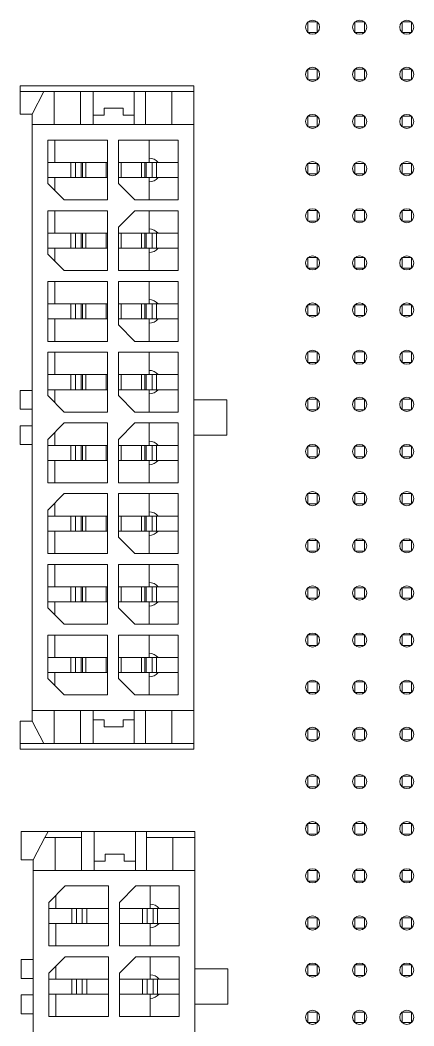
# Model space of a CAD drawing. Extents: x -194 to 239, y -574 to -265.
# Drawn here: x -135.02 to -129.7, y -442.5 to -428.92 of the extents above; entities that cross this region are included whole.
import ezdxf

# ---------------------------------------------------------------- set-up
doc = ezdxf.new("R2010")
doc.units = 0
doc.header["$LTSCALE"] = 0.5
doc.layers.get('0').update_dxf_attribs({"linetype": 'CONTINUOUS'})

msp = doc.modelspace()

# ---------------------------------------------------------------- linework, layer by layer
at = {"color": 7, "linetype": 'Continuous', "lineweight": 5}
for p, q in [((-131.13653, -428.94592), (-131.00924, -428.94592)), ((-131.13653, -429.08912), (-131.13653, -428.94592)), ((-131.00924, -428.94592), (-131.00924, -429.08912)), ((-130.5001, -428.94592), (-130.37281, -428.94592)), ((-130.5001, -429.08912), (-130.5001, -428.94592)), ((-130.37281, -428.94592), (-130.37281, -429.08912)), ((-129.86366, -429.08912), (-129.86366, -428.94592)), ((-129.86366, -428.94592), (-129.73637, -428.94592)), ((-129.73637, -428.94592), (-129.73637, -429.08912)), ((-131.00924, -429.08912), (-131.13653, -429.08912)), ((-130.37281, -429.08912), (-130.5001, -429.08912)), ((-129.73637, -429.08912), (-129.86366, -429.08912)), ((-131.13653, -429.72554), (-131.13653, -429.58236)), ((-131.13653, -429.58236), (-131.00924, -429.58236)), ((-131.00924, -429.58236), (-131.00924, -429.72554)), ((-130.5001, -429.72554), (-130.5001, -429.58236)), ((-130.5001, -429.58236), (-130.37281, -429.58236)), ((-130.37281, -429.58236), (-130.37281, -429.72554)), ((-129.86366, -429.58236), (-129.73637, -429.58236)), ((-129.86366, -429.72554), (-129.86366, -429.58236)), ((-129.73637, -429.58236), (-129.73637, -429.72554)), ((-132.67479, -429.80722), (-135.02005, -429.80722)), ((-135.02005, -429.80722), (-135.02005, -429.88677)), ((-132.67479, -429.80722), (-132.67479, -429.88677)), ((-131.00924, -429.72554), (-131.13653, -429.72554)), ((-130.37281, -429.72554), (-130.5001, -429.72554)), ((-129.73637, -429.72554), (-129.86366, -429.72554)), ((-135.02005, -430.18906), (-135.02005, -429.88677)), ((-134.69865, -429.88677), (-135.02005, -429.88677)), ((-134.85776, -430.18906), (-134.69865, -429.88677)), ((-134.69865, -429.88677), (-134.56182, -429.88677)), ((-134.20383, -429.88677), (-134.56182, -429.88677)), ((-134.56182, -429.88677), (-134.56182, -430.33227)), ((-134.03517, -429.88677), (-134.20383, -429.88677)), ((-134.20383, -429.88677), (-134.20383, -430.33227)), ((-134.03517, -429.88677), (-134.03517, -430.33227)), ((-133.4783, -429.88677), (-134.03517, -429.88677)), ((-133.4783, -430.33227), (-133.4783, -429.88677)), ((-133.32872, -429.88677), (-133.4783, -429.88677)), ((-132.97073, -429.88677), (-133.32872, -429.88677)), ((-133.32872, -430.33227), (-133.32872, -429.88677)), ((-132.97073, -429.88677), (-132.67479, -429.88677)), ((-132.97073, -430.33227), (-132.97073, -429.88677)), ((-132.67479, -429.88677), (-132.67479, -430.33227)), ((-133.88403, -430.10952), (-133.62945, -430.10952)), ((-133.88403, -430.20498), (-133.88403, -430.10952)), ((-133.62945, -430.10952), (-133.62945, -430.20498)), ((-135.02005, -430.18906), (-134.85776, -430.18906)), ((-134.85776, -430.33227), (-134.85776, -430.18906)), ((-134.03517, -430.20498), (-133.88403, -430.20498)), ((-133.62945, -430.20498), (-133.4783, -430.20498)), ((-131.13653, -430.36199), (-131.13653, -430.21879)), ((-131.13653, -430.21879), (-131.00924, -430.21879)), ((-131.00924, -430.21879), (-131.00924, -430.36199)), ((-130.5001, -430.21879), (-130.37281, -430.21879)), ((-130.5001, -430.36199), (-130.5001, -430.21879)), ((-130.37281, -430.21879), (-130.37281, -430.36199)), ((-129.86366, -430.36199), (-129.86366, -430.21879)), ((-129.86366, -430.21879), (-129.73637, -430.21879)), ((-129.73637, -430.21879), (-129.73637, -430.36199)), ((-134.56182, -430.33227), (-134.85776, -430.33227)), ((-134.85776, -438.23997), (-134.85776, -430.33227)), ((-132.97073, -430.33227), (-134.56182, -430.33227)), ((-132.67479, -430.33227), (-132.97073, -430.33227)), ((-132.67479, -438.23997), (-132.67479, -430.33227)), ((-131.00924, -430.36199), (-131.13653, -430.36199)), ((-130.37281, -430.36199), (-130.5001, -430.36199)), ((-129.73637, -430.36199), (-129.86366, -430.36199)), ((-134.64774, -431.12622), (-134.64774, -430.5407)), ((-134.64774, -430.5407), (-133.83947, -430.5407)), ((-134.55228, -430.5407), (-134.55228, -430.843)), ((-133.83947, -430.5407), (-133.83947, -431.34897)), ((-133.69308, -431.12622), (-133.69308, -430.5407)), ((-133.69308, -430.5407), (-132.88481, -430.5407)), ((-133.27941, -430.5407), (-133.27941, -430.843)), ((-132.88481, -430.5407), (-132.88481, -431.34897)), ((-134.64774, -430.843), (-134.33588, -430.843)), ((-134.13223, -430.843), (-134.33588, -430.843)), ((-134.33588, -431.04667), (-134.33588, -430.843)), ((-134.27384, -431.04667), (-134.27384, -430.843)), ((-134.19427, -431.04667), (-134.19427, -430.843)), ((-134.17832, -430.843), (-134.17832, -431.04667)), ((-134.13223, -430.843), (-134.13223, -431.04667)), ((-134.13223, -430.843), (-133.85855, -430.843)), ((-133.83947, -430.843), (-133.85855, -430.843)), ((-133.85855, -431.04667), (-133.85855, -430.843)), ((-133.6549, -430.843), (-133.69308, -430.843)), ((-133.6549, -430.843), (-133.6549, -431.04667)), ((-133.6549, -430.843), (-133.38124, -430.843)), ((-133.27941, -430.843), (-133.38124, -430.843)), ((-133.38124, -431.04667), (-133.38124, -430.843)), ((-133.33513, -431.04667), (-133.33513, -430.843)), ((-133.31918, -431.04667), (-133.31918, -430.843)), ((-133.17757, -430.843), (-133.27941, -430.843)), ((-133.23963, -431.04667), (-133.23963, -430.843)), ((-133.17757, -430.843), (-133.17757, -431.04667)), ((-133.17757, -430.843), (-132.88481, -430.843)), ((-131.13653, -430.99842), (-131.13653, -430.85523)), ((-131.13653, -430.85523), (-131.00924, -430.85523)), ((-131.00924, -430.85523), (-131.00924, -430.99842)), ((-130.5001, -430.85523), (-130.37281, -430.85523)), ((-130.5001, -430.99842), (-130.5001, -430.85523)), ((-130.37281, -430.85523), (-130.37281, -430.99842)), ((-129.86366, -430.85523), (-129.73637, -430.85523)), ((-129.86366, -430.99842), (-129.86366, -430.85523)), ((-129.73637, -430.85523), (-129.73637, -430.99842)), ((-134.33588, -431.04667), (-134.64774, -431.04667)), ((-134.55228, -431.04667), (-134.55228, -431.22168)), ((-134.13223, -431.04667), (-134.33588, -431.04667)), ((-133.85855, -431.04667), (-134.13223, -431.04667)), ((-133.85855, -431.04667), (-133.83947, -431.04667)), ((-133.69308, -431.04667), (-133.6549, -431.04667)), ((-133.38124, -431.04667), (-133.6549, -431.04667)), ((-133.27941, -431.04667), (-133.38124, -431.04667)), ((-133.27941, -431.04667), (-133.17757, -431.04667)), ((-133.27941, -431.04667), (-133.27941, -431.34897)), ((-132.88481, -431.04667), (-133.17757, -431.04667)), ((-131.00924, -430.99842), (-131.13653, -430.99842)), ((-130.37281, -430.99842), (-130.5001, -430.99842)), ((-129.73637, -430.99842), (-129.86366, -430.99842)), ((-134.42499, -431.34897), (-134.64774, -431.12622)), ((-133.47033, -431.34897), (-133.69308, -431.12622)), ((-133.83947, -431.34897), (-134.42499, -431.34897)), ((-132.88481, -431.34897), (-133.47033, -431.34897)), ((-134.64774, -432.08087), (-134.64774, -431.49536)), ((-134.64774, -431.49536), (-133.83947, -431.49536)), ((-134.55228, -431.49536), (-134.55228, -431.79766)), ((-133.83947, -431.49536), (-133.83947, -432.30363)), ((-133.69308, -431.71811), (-133.47033, -431.49536)), ((-133.47033, -431.49536), (-132.88481, -431.49536)), ((-133.27941, -431.49536), (-133.27941, -431.79766)), ((-132.88481, -431.49536), (-132.88481, -432.30363)), ((-131.13653, -431.63486), (-131.13653, -431.49166)), ((-131.13653, -431.49166), (-131.00924, -431.49166)), ((-131.00924, -431.49166), (-131.00924, -431.63486)), ((-130.5001, -431.49166), (-130.37281, -431.49166)), ((-130.5001, -431.63486), (-130.5001, -431.49166)), ((-130.37281, -431.49166), (-130.37281, -431.63486)), ((-129.86366, -431.63486), (-129.86366, -431.49166)), ((-129.86366, -431.49166), (-129.73637, -431.49166)), ((-129.73637, -431.49166), (-129.73637, -431.63486)), ((-133.69308, -432.30363), (-133.69308, -431.71811)), ((-131.00924, -431.63486), (-131.13653, -431.63486)), ((-130.37281, -431.63486), (-130.5001, -431.63486)), ((-129.73637, -431.63486), (-129.86366, -431.63486)), ((-134.64774, -431.79766), (-134.33588, -431.79766)), ((-134.13223, -431.79766), (-134.33588, -431.79766)), ((-134.33588, -432.00133), (-134.33588, -431.79766)), ((-134.27384, -432.00133), (-134.27384, -431.79766)), ((-134.19427, -432.00133), (-134.19427, -431.79766)), ((-134.17832, -431.79766), (-134.17832, -432.00133)), ((-134.13223, -431.79766), (-134.13223, -432.00133)), ((-134.13223, -431.79766), (-133.85855, -431.79766)), ((-133.83947, -431.79766), (-133.85855, -431.79766)), ((-133.85855, -432.00133), (-133.85855, -431.79766)), ((-133.6549, -431.79766), (-133.69308, -431.79766)), ((-133.6549, -431.79766), (-133.38124, -431.79766)), ((-133.6549, -431.79766), (-133.6549, -432.00133)), ((-133.27941, -431.79766), (-133.38124, -431.79766)), ((-133.38124, -432.00133), (-133.38124, -431.79766)), ((-133.33513, -432.00133), (-133.33513, -431.79766)), ((-133.31918, -432.00133), (-133.31918, -431.79766)), ((-133.17757, -431.79766), (-133.27941, -431.79766)), ((-133.23963, -432.00133), (-133.23963, -431.79766)), ((-133.17757, -431.79766), (-132.88481, -431.79766)), ((-133.17757, -431.79766), (-133.17757, -432.00133)), ((-134.33588, -432.00133), (-134.64774, -432.00133)), ((-134.55228, -432.00133), (-134.55228, -432.17634)), ((-134.33588, -432.00133), (-134.13223, -432.00133)), ((-133.85855, -432.00133), (-134.13223, -432.00133)), ((-133.85855, -432.00133), (-133.83947, -432.00133)), ((-133.69308, -432.00133), (-133.6549, -432.00133)), ((-133.38124, -432.00133), (-133.6549, -432.00133)), ((-133.27941, -432.00133), (-133.38124, -432.00133)), ((-133.27941, -432.00133), (-133.17757, -432.00133)), ((-133.27941, -432.00133), (-133.27941, -432.30363)), ((-132.88481, -432.00133), (-133.17757, -432.00133)), ((-134.42499, -432.30363), (-134.64774, -432.08087)), ((-131.13653, -432.12808), (-131.00924, -432.12808)), ((-131.13653, -432.27129), (-131.13653, -432.12808)), ((-131.00924, -432.12808), (-131.00924, -432.27129)), ((-130.5001, -432.27129), (-130.5001, -432.12808)), ((-130.5001, -432.12808), (-130.37281, -432.12808)), ((-130.37281, -432.12808), (-130.37281, -432.27129)), ((-129.86366, -432.27129), (-129.86366, -432.12808)), ((-129.86366, -432.12808), (-129.73637, -432.12808)), ((-129.73637, -432.12808), (-129.73637, -432.27129)), ((-131.00924, -432.27129), (-131.13653, -432.27129)), ((-130.37281, -432.27129), (-130.5001, -432.27129)), ((-129.73637, -432.27129), (-129.86366, -432.27129)), ((-133.83947, -432.30363), (-134.42499, -432.30363)), ((-132.88481, -432.30363), (-133.69308, -432.30363)), ((-134.64774, -433.25828), (-134.64774, -432.45)), ((-134.64774, -432.45), (-133.83947, -432.45)), ((-134.55228, -432.45), (-134.55228, -432.75231)), ((-133.83947, -432.45), (-133.83947, -433.25828)), ((-133.69308, -433.03551), (-133.69308, -432.45)), ((-133.69308, -432.45), (-132.88481, -432.45)), ((-133.27941, -432.45), (-133.27941, -432.75231)), ((-132.88481, -432.45), (-132.88481, -433.25828)), ((-134.64774, -432.75231), (-134.33588, -432.75231)), ((-134.13223, -432.75231), (-134.33588, -432.75231)), ((-134.33588, -432.95596), (-134.33588, -432.75231)), ((-134.27384, -432.95596), (-134.27384, -432.75231)), ((-134.19427, -432.95596), (-134.19427, -432.75231)), ((-134.17832, -432.75231), (-134.17832, -432.95596)), ((-134.13223, -432.75231), (-134.13223, -432.95596)), ((-134.13223, -432.75231), (-133.85855, -432.75231)), ((-133.83947, -432.75231), (-133.85855, -432.75231)), ((-133.85855, -432.95596), (-133.85855, -432.75231)), ((-133.6549, -432.75231), (-133.69308, -432.75231)), ((-133.6549, -432.75231), (-133.38124, -432.75231)), ((-133.6549, -432.75231), (-133.6549, -432.95596)), ((-133.27941, -432.75231), (-133.38124, -432.75231)), ((-133.38124, -432.95596), (-133.38124, -432.75231)), ((-133.33513, -432.95596), (-133.33513, -432.75231)), ((-133.31918, -432.95596), (-133.31918, -432.75231)), ((-133.17757, -432.75231), (-133.27941, -432.75231)), ((-133.23963, -432.95596), (-133.23963, -432.75231)), ((-133.17757, -432.75231), (-132.88481, -432.75231)), ((-133.17757, -432.75231), (-133.17757, -432.95596)), ((-131.13653, -432.76453), (-131.00924, -432.76453)), ((-131.13653, -432.90773), (-131.13653, -432.76453)), ((-131.00924, -432.76453), (-131.00924, -432.90773)), ((-130.5001, -432.76453), (-130.37281, -432.76453)), ((-130.5001, -432.90773), (-130.5001, -432.76453)), ((-130.37281, -432.76453), (-130.37281, -432.90773)), ((-129.86366, -432.76453), (-129.73637, -432.76453)), ((-129.86366, -432.90773), (-129.86366, -432.76453)), ((-129.73637, -432.76453), (-129.73637, -432.90773)), ((-134.33588, -432.95596), (-134.64774, -432.95596)), ((-134.55228, -432.95596), (-134.55228, -433.25828)), ((-134.33588, -432.95596), (-134.13223, -432.95596)), ((-133.85855, -432.95596), (-134.13223, -432.95596)), ((-133.85855, -432.95596), (-133.83947, -432.95596)), ((-133.69308, -432.95596), (-133.6549, -432.95596)), ((-133.38124, -432.95596), (-133.6549, -432.95596)), ((-133.27941, -432.95596), (-133.38124, -432.95596)), ((-133.27941, -432.95596), (-133.17757, -432.95596)), ((-133.27941, -432.95596), (-133.27941, -433.25828)), ((-132.88481, -432.95596), (-133.17757, -432.95596)), ((-131.00924, -432.90773), (-131.13653, -432.90773)), ((-130.37281, -432.90773), (-130.5001, -432.90773)), ((-129.73637, -432.90773), (-129.86366, -432.90773)), ((-133.47033, -433.25828), (-133.69308, -433.03551)), ((-133.83947, -433.25828), (-134.64774, -433.25828)), ((-132.88481, -433.25828), (-133.47033, -433.25828)), ((-134.64774, -433.40465), (-133.83947, -433.40465)), ((-134.64774, -433.99017), (-134.64774, -433.40465)), ((-134.55228, -433.40465), (-134.55228, -433.70695)), ((-133.83947, -433.40465), (-133.83947, -434.21292)), ((-133.69308, -433.99017), (-133.69308, -433.40465)), ((-133.69308, -433.40465), (-132.88481, -433.40465)), ((-133.27941, -433.40465), (-133.27941, -433.70695)), ((-132.88481, -433.40465), (-132.88481, -434.21292)), ((-131.13653, -433.40095), (-131.00924, -433.40095)), ((-131.13653, -433.54416), (-131.13653, -433.40095)), ((-131.00924, -433.40095), (-131.00924, -433.54416)), ((-130.5001, -433.54416), (-130.5001, -433.40095)), ((-130.5001, -433.40095), (-130.37281, -433.40095)), ((-130.37281, -433.40095), (-130.37281, -433.54416)), ((-129.86366, -433.40095), (-129.73637, -433.40095)), ((-129.86366, -433.54416), (-129.86366, -433.40095)), ((-129.73637, -433.40095), (-129.73637, -433.54416)), ((-131.00924, -433.54416), (-131.13653, -433.54416)), ((-130.37281, -433.54416), (-130.5001, -433.54416)), ((-129.73637, -433.54416), (-129.86366, -433.54416)), ((-134.64774, -433.70695), (-134.33588, -433.70695)), ((-134.13223, -433.70695), (-134.33588, -433.70695)), ((-134.33588, -433.91062), (-134.33588, -433.70695)), ((-134.27384, -433.91062), (-134.27384, -433.70695)), ((-134.19427, -433.91062), (-134.19427, -433.70695)), ((-134.17832, -433.70695), (-134.17832, -433.91062)), ((-134.13223, -433.70695), (-134.13223, -433.91062)), ((-134.13223, -433.70695), (-133.85855, -433.70695)), ((-133.83947, -433.70695), (-133.85855, -433.70695)), ((-133.85855, -433.91062), (-133.85855, -433.70695)), ((-133.6549, -433.70695), (-133.69308, -433.70695)), ((-133.6549, -433.70695), (-133.6549, -433.91062)), ((-133.6549, -433.70695), (-133.38124, -433.70695)), ((-133.27941, -433.70695), (-133.38124, -433.70695)), ((-133.38124, -433.91062), (-133.38124, -433.70695)), ((-133.33513, -433.91062), (-133.33513, -433.70695)), ((-133.31918, -433.91062), (-133.31918, -433.70695)), ((-133.17757, -433.70695), (-133.27941, -433.70695)), ((-133.23963, -433.91062), (-133.23963, -433.70695)), ((-133.17757, -433.70695), (-132.88481, -433.70695)), ((-133.17757, -433.70695), (-133.17757, -433.91062)), ((-134.33588, -433.91062), (-134.64774, -433.91062)), ((-134.55228, -433.91062), (-134.55228, -434.08563)), ((-134.33588, -433.91062), (-134.13223, -433.91062)), ((-133.85855, -433.91062), (-134.13223, -433.91062)), ((-133.85855, -433.91062), (-133.83947, -433.91062)), ((-133.69308, -433.91062), (-133.6549, -433.91062)), ((-133.38124, -433.91062), (-133.6549, -433.91062)), ((-133.27941, -433.91062), (-133.38124, -433.91062)), ((-133.27941, -433.91062), (-133.17757, -433.91062)), ((-133.27941, -433.91062), (-133.27941, -434.21292)), ((-132.88481, -433.91062), (-133.17757, -433.91062)), ((-135.02005, -434.17474), (-135.02005, -433.92016)), ((-134.85776, -433.92016), (-135.02005, -433.92016)), ((-134.42499, -434.21292), (-134.64774, -433.99017)), ((-133.47033, -434.21292), (-133.69308, -433.99017)), ((-132.22929, -434.04745), (-132.67479, -434.04745)), ((-132.22929, -434.52478), (-132.22929, -434.04745)), ((-131.13653, -434.0374), (-131.00924, -434.0374)), ((-131.13653, -434.18058), (-131.13653, -434.0374)), ((-131.00924, -434.0374), (-131.00924, -434.18058)), ((-130.5001, -434.0374), (-130.37281, -434.0374)), ((-130.5001, -434.18058), (-130.5001, -434.0374)), ((-130.37281, -434.0374), (-130.37281, -434.18058)), ((-129.86366, -434.0374), (-129.73637, -434.0374)), ((-129.86366, -434.18058), (-129.86366, -434.0374)), ((-129.73637, -434.0374), (-129.73637, -434.18058)), ((-135.02005, -434.17474), (-134.85776, -434.17474)), ((-131.00924, -434.18058), (-131.13653, -434.18058)), ((-130.37281, -434.18058), (-130.5001, -434.18058)), ((-129.73637, -434.18058), (-129.86366, -434.18058)), ((-133.83947, -434.21292), (-134.42499, -434.21292)), ((-132.88481, -434.21292), (-133.47033, -434.21292)), ((-135.02005, -434.65207), (-135.02005, -434.39749)), ((-134.85776, -434.39749), (-135.02005, -434.39749)), ((-134.64774, -434.58206), (-134.42499, -434.35931)), ((-134.42499, -434.35931), (-133.83947, -434.35931)), ((-133.83947, -434.35931), (-133.83947, -435.16758)), ((-133.69308, -434.58206), (-133.47033, -434.35931)), ((-133.47033, -434.35931), (-132.88481, -434.35931)), ((-133.27941, -434.35931), (-133.27941, -434.66161)), ((-132.88481, -434.35931), (-132.88481, -435.16758)), ((-134.64774, -435.16758), (-134.64774, -434.58206)), ((-134.55228, -434.4866), (-134.55228, -434.66161)), ((-133.69308, -435.16758), (-133.69308, -434.58206)), ((-132.22929, -434.52478), (-132.67479, -434.52478)), ((-135.02005, -434.65207), (-134.85776, -434.65207)), ((-134.64774, -434.66161), (-134.33588, -434.66161)), ((-134.13223, -434.66161), (-134.33588, -434.66161)), ((-134.33588, -434.86526), (-134.33588, -434.66161)), ((-134.27384, -434.86526), (-134.27384, -434.66161)), ((-134.19427, -434.86526), (-134.19427, -434.66161)), ((-134.17832, -434.66161), (-134.17832, -434.86526)), ((-134.13223, -434.66161), (-133.85855, -434.66161)), ((-134.13223, -434.66161), (-134.13223, -434.86526)), ((-133.83947, -434.66161), (-133.85855, -434.66161)), ((-133.85855, -434.86526), (-133.85855, -434.66161)), ((-133.6549, -434.66161), (-133.69308, -434.66161)), ((-133.6549, -434.66161), (-133.6549, -434.86526)), ((-133.6549, -434.66161), (-133.38124, -434.66161)), ((-133.27941, -434.66161), (-133.38124, -434.66161)), ((-133.38124, -434.86526), (-133.38124, -434.66161)), ((-133.33513, -434.86526), (-133.33513, -434.66161)), ((-133.31918, -434.86526), (-133.31918, -434.66161)), ((-133.17757, -434.66161), (-133.27941, -434.66161)), ((-133.23963, -434.86526), (-133.23963, -434.66161)), ((-133.17757, -434.66161), (-132.88481, -434.66161)), ((-133.17757, -434.66161), (-133.17757, -434.86526)), ((-131.13653, -434.81703), (-131.13653, -434.67383)), ((-131.13653, -434.67383), (-131.00924, -434.67383)), ((-131.00924, -434.67383), (-131.00924, -434.81703)), ((-130.5001, -434.67383), (-130.37281, -434.67383)), ((-130.5001, -434.81703), (-130.5001, -434.67383)), ((-130.37281, -434.67383), (-130.37281, -434.81703)), ((-129.86366, -434.81703), (-129.86366, -434.67383)), ((-129.86366, -434.67383), (-129.73637, -434.67383)), ((-129.73637, -434.67383), (-129.73637, -434.81703)), ((-131.00924, -434.81703), (-131.13653, -434.81703)), ((-130.37281, -434.81703), (-130.5001, -434.81703)), ((-129.73637, -434.81703), (-129.86366, -434.81703)), ((-134.33588, -434.86526), (-134.64774, -434.86526)), ((-134.55228, -434.86526), (-134.55228, -435.16758)), ((-134.33588, -434.86526), (-134.13223, -434.86526)), ((-133.85855, -434.86526), (-134.13223, -434.86526)), ((-133.85855, -434.86526), (-133.83947, -434.86526)), ((-133.69308, -434.86526), (-133.6549, -434.86526)), ((-133.38124, -434.86526), (-133.6549, -434.86526)), ((-133.27941, -434.86526), (-133.38124, -434.86526)), ((-133.27941, -434.86526), (-133.27941, -435.16758)), ((-133.27941, -434.86526), (-133.17757, -434.86526)), ((-132.88481, -434.86526), (-133.17757, -434.86526)), ((-133.83947, -435.16758), (-134.64774, -435.16758)), ((-132.88481, -435.16758), (-133.69308, -435.16758)), ((-134.64774, -435.5367), (-134.42499, -435.31395)), ((-134.42499, -435.31395), (-133.83947, -435.31395)), ((-133.83947, -435.31395), (-133.83947, -436.12222)), ((-133.69308, -435.89947), (-133.69308, -435.31395)), ((-133.69308, -435.31395), (-132.88481, -435.31395)), ((-133.27941, -435.31395), (-133.27941, -435.61627)), ((-132.88481, -435.31395), (-132.88481, -436.12222)), ((-131.13653, -435.31027), (-131.00924, -435.31027)), ((-131.13653, -435.45345), (-131.13653, -435.31027)), ((-131.00924, -435.31027), (-131.00924, -435.45345)), ((-130.5001, -435.31027), (-130.37281, -435.31027)), ((-130.5001, -435.45345), (-130.5001, -435.31027)), ((-130.37281, -435.31027), (-130.37281, -435.45345)), ((-129.86366, -435.45345), (-129.86366, -435.31027)), ((-129.86366, -435.31027), (-129.73637, -435.31027)), ((-129.73637, -435.31027), (-129.73637, -435.45345)), ((-134.64774, -436.12222), (-134.64774, -435.5367)), ((-134.55228, -435.44124), (-134.55228, -435.61627)), ((-131.00924, -435.45345), (-131.13653, -435.45345)), ((-130.37281, -435.45345), (-130.5001, -435.45345)), ((-129.73637, -435.45345), (-129.86366, -435.45345)), ((-134.64774, -435.61627), (-134.33588, -435.61627)), ((-134.13223, -435.61627), (-134.33588, -435.61627)), ((-134.33588, -435.81992), (-134.33588, -435.61627)), ((-134.27384, -435.81992), (-134.27384, -435.61627)), ((-134.19427, -435.81992), (-134.19427, -435.61627)), ((-134.17832, -435.61627), (-134.17832, -435.81992)), ((-134.13223, -435.61627), (-134.13223, -435.81992)), ((-134.13223, -435.61627), (-133.85855, -435.61627)), ((-133.83947, -435.61627), (-133.85855, -435.61627)), ((-133.85855, -435.81992), (-133.85855, -435.61627)), ((-133.6549, -435.61627), (-133.69308, -435.61627)), ((-133.6549, -435.61627), (-133.38124, -435.61627)), ((-133.6549, -435.61627), (-133.6549, -435.81992)), ((-133.27941, -435.61627), (-133.38124, -435.61627)), ((-133.38124, -435.81992), (-133.38124, -435.61627)), ((-133.33513, -435.81992), (-133.33513, -435.61627)), ((-133.31918, -435.81992), (-133.31918, -435.61627)), ((-133.17757, -435.61627), (-133.27941, -435.61627)), ((-133.23963, -435.81992), (-133.23963, -435.61627)), ((-133.17757, -435.61627), (-133.17757, -435.81992)), ((-133.17757, -435.61627), (-132.88481, -435.61627)), ((-134.33588, -435.81992), (-134.64774, -435.81992)), ((-134.55228, -435.81992), (-134.55228, -436.12222)), ((-134.33588, -435.81992), (-134.13223, -435.81992)), ((-133.85855, -435.81992), (-134.13223, -435.81992)), ((-133.85855, -435.81992), (-133.83947, -435.81992)), ((-133.69308, -435.81992), (-133.6549, -435.81992)), ((-133.47033, -436.12222), (-133.69308, -435.89947)), ((-133.38124, -435.81992), (-133.6549, -435.81992)), ((-133.27941, -435.81992), (-133.38124, -435.81992)), ((-133.27941, -435.81992), (-133.17757, -435.81992)), ((-133.27941, -435.81992), (-133.27941, -436.12222)), ((-132.88481, -435.81992), (-133.17757, -435.81992)), ((-131.13653, -435.9467), (-131.00924, -435.9467)), ((-131.13653, -436.0899), (-131.13653, -435.9467)), ((-131.00924, -435.9467), (-131.00924, -436.0899)), ((-130.5001, -435.9467), (-130.37281, -435.9467)), ((-130.5001, -436.0899), (-130.5001, -435.9467)), ((-130.37281, -435.9467), (-130.37281, -436.0899)), ((-129.86366, -435.9467), (-129.73637, -435.9467)), ((-129.86366, -436.0899), (-129.86366, -435.9467)), ((-129.73637, -435.9467), (-129.73637, -436.0899)), ((-133.83947, -436.12222), (-134.64774, -436.12222)), ((-132.88481, -436.12222), (-133.47033, -436.12222)), ((-131.00924, -436.0899), (-131.13653, -436.0899)), ((-130.37281, -436.0899), (-130.5001, -436.0899)), ((-129.73637, -436.0899), (-129.86366, -436.0899)), ((-134.64774, -436.85413), (-134.64774, -436.26861)), ((-134.64774, -436.26861), (-133.83947, -436.26861)), ((-134.55228, -436.26861), (-134.55228, -436.57091)), ((-133.83947, -436.26861), (-133.83947, -437.07688)), ((-133.69308, -436.85413), (-133.69308, -436.26861)), ((-133.69308, -436.26861), (-132.88481, -436.26861)), ((-133.27941, -436.26861), (-133.27941, -436.57091)), ((-132.88481, -436.26861), (-132.88481, -437.07688)), ((-134.64774, -436.57091), (-134.33588, -436.57091)), ((-134.13223, -436.57091), (-134.33588, -436.57091)), ((-134.33588, -436.77458), (-134.33588, -436.57091)), ((-134.27384, -436.77458), (-134.27384, -436.57091)), ((-134.19427, -436.77458), (-134.19427, -436.57091)), ((-134.17832, -436.57091), (-134.17832, -436.77458)), ((-134.13223, -436.57091), (-134.13223, -436.77458)), ((-134.13223, -436.57091), (-133.85855, -436.57091)), ((-133.83947, -436.57091), (-133.85855, -436.57091)), ((-133.85855, -436.77458), (-133.85855, -436.57091)), ((-133.6549, -436.57091), (-133.69308, -436.57091)), ((-133.6549, -436.57091), (-133.6549, -436.77458)), ((-133.6549, -436.57091), (-133.38124, -436.57091)), ((-133.27941, -436.57091), (-133.38124, -436.57091)), ((-133.38124, -436.77458), (-133.38124, -436.57091)), ((-133.33513, -436.77458), (-133.33513, -436.57091)), ((-133.31918, -436.77458), (-133.31918, -436.57091)), ((-133.17757, -436.57091), (-133.27941, -436.57091)), ((-133.23963, -436.77458), (-133.23963, -436.57091)), ((-133.17757, -436.57091), (-133.17757, -436.77458)), ((-133.17757, -436.57091), (-132.88481, -436.57091)), ((-131.13653, -436.72633), (-131.13653, -436.58312)), ((-131.13653, -436.58312), (-131.00924, -436.58312)), ((-131.00924, -436.58312), (-131.00924, -436.72633)), ((-130.5001, -436.58312), (-130.37281, -436.58312)), ((-130.5001, -436.72633), (-130.5001, -436.58312)), ((-130.37281, -436.58312), (-130.37281, -436.72633)), ((-129.86366, -436.58312), (-129.73637, -436.58312)), ((-129.86366, -436.72633), (-129.86366, -436.58312)), ((-129.73637, -436.58312), (-129.73637, -436.72633)), ((-131.00924, -436.72633), (-131.13653, -436.72633)), ((-130.37281, -436.72633), (-130.5001, -436.72633)), ((-129.73637, -436.72633), (-129.86366, -436.72633)), ((-134.33588, -436.77458), (-134.64774, -436.77458)), ((-134.42499, -437.07688), (-134.64774, -436.85413)), ((-134.55228, -436.77458), (-134.55228, -436.94959)), ((-134.33588, -436.77458), (-134.13223, -436.77458)), ((-133.85855, -436.77458), (-134.13223, -436.77458)), ((-133.85855, -436.77458), (-133.83947, -436.77458)), ((-133.69308, -436.77458), (-133.6549, -436.77458)), ((-133.47033, -437.07688), (-133.69308, -436.85413)), ((-133.38124, -436.77458), (-133.6549, -436.77458)), ((-133.27941, -436.77458), (-133.38124, -436.77458)), ((-133.27941, -436.77458), (-133.17757, -436.77458)), ((-133.27941, -436.77458), (-133.27941, -437.07688)), ((-132.88481, -436.77458), (-133.17757, -436.77458)), ((-133.83947, -437.07688), (-134.42499, -437.07688)), ((-132.88481, -437.07688), (-133.47033, -437.07688)), ((-134.64774, -437.22327), (-133.83947, -437.22327)), ((-134.64774, -437.80878), (-134.64774, -437.22327)), ((-134.55228, -437.22327), (-134.55228, -437.52557)), ((-133.83947, -437.22327), (-133.83947, -438.03154)), ((-133.69308, -437.80878), (-133.69308, -437.22327)), ((-133.69308, -437.22327), (-132.88481, -437.22327)), ((-133.27941, -437.22327), (-133.27941, -437.52557)), ((-132.88481, -437.22327), (-132.88481, -438.03154)), ((-131.13653, -437.21957), (-131.00924, -437.21957)), ((-131.13653, -437.36277), (-131.13653, -437.21957)), ((-131.00924, -437.21957), (-131.00924, -437.36277)), ((-130.5001, -437.21957), (-130.37281, -437.21957)), ((-130.5001, -437.36277), (-130.5001, -437.21957)), ((-130.37281, -437.21957), (-130.37281, -437.36277)), ((-129.86366, -437.21957), (-129.73637, -437.21957)), ((-129.86366, -437.36277), (-129.86366, -437.21957)), ((-129.73637, -437.21957), (-129.73637, -437.36277)), ((-131.00924, -437.36277), (-131.13653, -437.36277)), ((-130.37281, -437.36277), (-130.5001, -437.36277)), ((-129.73637, -437.36277), (-129.86366, -437.36277)), ((-134.64774, -437.52557), (-134.33588, -437.52557)), ((-134.13223, -437.52557), (-134.33588, -437.52557)), ((-134.33588, -437.72922), (-134.33588, -437.52557)), ((-134.27384, -437.72922), (-134.27384, -437.52557)), ((-134.19427, -437.72922), (-134.19427, -437.52557)), ((-134.17832, -437.52557), (-134.17832, -437.72922)), ((-134.13223, -437.52557), (-134.13223, -437.72922)), ((-134.13223, -437.52557), (-133.85855, -437.52557)), ((-133.83947, -437.52557), (-133.85855, -437.52557)), ((-133.85855, -437.72922), (-133.85855, -437.52557)), ((-133.6549, -437.52557), (-133.69308, -437.52557)), ((-133.6549, -437.52557), (-133.6549, -437.72922)), ((-133.6549, -437.52557), (-133.38124, -437.52557)), ((-133.27941, -437.52557), (-133.38124, -437.52557)), ((-133.38124, -437.72922), (-133.38124, -437.52557)), ((-133.33513, -437.72922), (-133.33513, -437.52557)), ((-133.31918, -437.72922), (-133.31918, -437.52557)), ((-133.17757, -437.52557), (-133.27941, -437.52557)), ((-133.23963, -437.72922), (-133.23963, -437.52557)), ((-133.17757, -437.52557), (-133.17757, -437.72922)), ((-133.17757, -437.52557), (-132.88481, -437.52557)), ((-134.33588, -437.72922), (-134.64774, -437.72922)), ((-134.42499, -438.03154), (-134.64774, -437.80878)), ((-134.55228, -437.72922), (-134.55228, -437.90425)), ((-134.33588, -437.72922), (-134.13223, -437.72922)), ((-133.85855, -437.72922), (-134.13223, -437.72922)), ((-133.85855, -437.72922), (-133.83947, -437.72922)), ((-133.69308, -437.72922), (-133.6549, -437.72922)), ((-133.47033, -438.03154), (-133.69308, -437.80878)), ((-133.38124, -437.72922), (-133.6549, -437.72922)), ((-133.27941, -437.72922), (-133.38124, -437.72922)), ((-133.27941, -437.72922), (-133.27941, -438.03154)), ((-133.27941, -437.72922), (-133.17757, -437.72922)), ((-132.88481, -437.72922), (-133.17757, -437.72922)), ((-131.13653, -437.85599), (-131.00924, -437.85599)), ((-131.13653, -437.9992), (-131.13653, -437.85599)), ((-131.00924, -437.85599), (-131.00924, -437.9992)), ((-130.5001, -437.85599), (-130.37281, -437.85599)), ((-130.5001, -437.9992), (-130.5001, -437.85599)), ((-130.37281, -437.85599), (-130.37281, -437.9992)), ((-129.86366, -437.85599), (-129.73637, -437.85599)), ((-129.86366, -437.9992), (-129.86366, -437.85599)), ((-129.73637, -437.85599), (-129.73637, -437.9992)), ((-133.83947, -438.03154), (-134.42499, -438.03154)), ((-132.88481, -438.03154), (-133.47033, -438.03154)), ((-131.00924, -437.9992), (-131.13653, -437.9992)), ((-130.37281, -437.9992), (-130.5001, -437.9992)), ((-129.73637, -437.9992), (-129.86366, -437.9992)), ((-134.85776, -438.38317), (-134.85776, -438.23997)), ((-134.85776, -438.23997), (-134.56182, -438.23997)), ((-134.56182, -438.23997), (-134.56182, -438.68547)), ((-134.56182, -438.23997), (-132.97073, -438.23997)), ((-134.20383, -438.23997), (-134.20383, -438.68547)), ((-134.03517, -438.68547), (-134.03517, -438.23997)), ((-133.4783, -438.23997), (-133.4783, -438.68547)), ((-133.32872, -438.23997), (-133.32872, -438.68547)), ((-132.97073, -438.68547), (-132.97073, -438.23997)), ((-132.97073, -438.23997), (-132.67479, -438.23997)), ((-132.67479, -438.23997), (-132.67479, -438.68547)), ((-134.85776, -438.38317), (-135.02005, -438.38317)), ((-135.02005, -438.38317), (-135.02005, -438.68547)), ((-134.69865, -438.68547), (-134.85776, -438.38317)), ((-134.03517, -438.36726), (-133.88403, -438.36726)), ((-133.88403, -438.36726), (-133.88403, -438.46272)), ((-133.62945, -438.36726), (-133.4783, -438.36726)), ((-133.62945, -438.46272), (-133.62945, -438.36726)), ((-133.88403, -438.46272), (-133.62945, -438.46272)), ((-131.13653, -438.49244), (-131.00924, -438.49244)), ((-131.13653, -438.63564), (-131.13653, -438.49244)), ((-131.00924, -438.49244), (-131.00924, -438.63564)), ((-130.5001, -438.49244), (-130.37281, -438.49244)), ((-130.5001, -438.63564), (-130.5001, -438.49244)), ((-130.37281, -438.49244), (-130.37281, -438.63564)), ((-129.86366, -438.49244), (-129.73637, -438.49244)), ((-129.86366, -438.63564), (-129.86366, -438.49244)), ((-129.73637, -438.49244), (-129.73637, -438.63564)), ((-131.00924, -438.63564), (-131.13653, -438.63564)), ((-130.37281, -438.63564), (-130.5001, -438.63564)), ((-129.73637, -438.63564), (-129.86366, -438.63564)), ((-135.02005, -438.76502), (-135.02005, -438.68547)), ((-134.69865, -438.68547), (-135.02005, -438.68547)), ((-135.02005, -438.76502), (-132.67479, -438.76502)), ((-134.56182, -438.68547), (-134.69865, -438.68547)), ((-134.20383, -438.68547), (-134.56182, -438.68547)), ((-134.03517, -438.68547), (-134.20383, -438.68547)), ((-133.4783, -438.68547), (-134.03517, -438.68547)), ((-133.32872, -438.68547), (-133.4783, -438.68547)), ((-132.97073, -438.68547), (-133.32872, -438.68547)), ((-132.67479, -438.68547), (-132.97073, -438.68547)), ((-132.67479, -438.76502), (-132.67479, -438.68547)), ((-131.13653, -439.12886), (-131.00924, -439.12886)), ((-131.13653, -439.27207), (-131.13653, -439.12886)), ((-131.00924, -439.12886), (-131.00924, -439.27207)), ((-130.5001, -439.27207), (-130.5001, -439.12886)), ((-130.5001, -439.12886), (-130.37281, -439.12886)), ((-130.37281, -439.12886), (-130.37281, -439.27207)), ((-129.86366, -439.12886), (-129.73637, -439.12886)), ((-129.86366, -439.27207), (-129.86366, -439.12886)), ((-129.73637, -439.12886), (-129.73637, -439.27207)), ((-131.00924, -439.27207), (-131.13653, -439.27207)), ((-130.37281, -439.27207), (-130.5001, -439.27207)), ((-129.73637, -439.27207), (-129.86366, -439.27207)), ((-135.00605, -439.87623), (-135.00605, -440.2581)), ((-135.00605, -439.87623), (-134.64277, -439.87623)), ((-134.64277, -439.87623), (-134.68465, -439.9558)), ((-134.64277, -439.87623), (-134.18981, -439.87623)), ((-134.02118, -439.87623), (-134.18981, -439.87623)), ((-134.18981, -439.9558), (-134.18981, -439.87623)), ((-134.02118, -439.87623), (-134.02118, -440.4013)), ((-134.02118, -439.87623), (-133.46428, -439.87623)), ((-133.46428, -440.4013), (-133.46428, -439.87623)), ((-133.31472, -439.87623), (-133.46428, -439.87623)), ((-133.31472, -439.87623), (-132.66079, -439.87623)), ((-133.31472, -439.87623), (-133.31472, -439.9558)), ((-132.66079, -439.9558), (-132.66079, -439.87623)), ((-131.13653, -439.76531), (-131.00924, -439.76531)), ((-131.13653, -439.90849), (-131.13653, -439.76531)), ((-131.00924, -439.76531), (-131.00924, -439.90849)), ((-130.5001, -439.76531), (-130.37281, -439.76531)), ((-130.5001, -439.90849), (-130.5001, -439.76531)), ((-130.37281, -439.76531), (-130.37281, -439.90849)), ((-129.86366, -439.76531), (-129.73637, -439.76531)), ((-129.86366, -439.90849), (-129.86366, -439.76531)), ((-129.73637, -439.76531), (-129.73637, -439.90849)), ((-134.84377, -440.2581), (-134.68465, -439.9558)), ((-134.68465, -439.9558), (-134.54782, -439.9558)), ((-134.54782, -439.9558), (-134.18981, -439.9558)), ((-134.54782, -439.9558), (-134.54782, -440.4013)), ((-134.18981, -439.9558), (-134.18981, -440.4013)), ((-132.95674, -439.9558), (-133.31472, -439.9558)), ((-133.31472, -440.4013), (-133.31472, -439.9558)), ((-132.95674, -439.9558), (-132.66079, -439.9558)), ((-132.95674, -440.4013), (-132.95674, -439.9558)), ((-132.66079, -439.9558), (-132.66079, -440.4013)), ((-131.00924, -439.90849), (-131.13653, -439.90849)), ((-130.37281, -439.90849), (-130.5001, -439.90849)), ((-129.73637, -439.90849), (-129.86366, -439.90849)), ((-135.00605, -440.2581), (-134.84377, -440.2581)), ((-134.84377, -440.4013), (-134.84377, -440.2581)), ((-134.02118, -440.27401), (-133.87001, -440.27401)), ((-133.87001, -440.17855), (-133.61545, -440.17855)), ((-133.87001, -440.27401), (-133.87001, -440.17855)), ((-133.61545, -440.17855), (-133.61545, -440.27401)), ((-133.61545, -440.27401), (-133.46428, -440.27401)), ((-134.84377, -440.4013), (-134.84377, -443.53573)), ((-134.54782, -440.4013), (-134.84377, -440.4013)), ((-132.95674, -440.4013), (-134.54782, -440.4013)), ((-132.66079, -440.4013), (-132.95674, -440.4013)), ((-132.66079, -440.4013), (-132.66079, -443.53573)), ((-131.13653, -440.40174), (-131.00924, -440.40174)), ((-131.13653, -440.54494), (-131.13653, -440.40174)), ((-131.00924, -440.40174), (-131.00924, -440.54494)), ((-130.5001, -440.40174), (-130.37281, -440.40174)), ((-130.5001, -440.54494), (-130.5001, -440.40174)), ((-130.37281, -440.40174), (-130.37281, -440.54494)), ((-129.86366, -440.54494), (-129.86366, -440.40174)), ((-129.86366, -440.40174), (-129.73637, -440.40174)), ((-129.73637, -440.40174), (-129.73637, -440.54494)), ((-131.00924, -440.54494), (-131.13653, -440.54494)), ((-130.37281, -440.54494), (-130.5001, -440.54494)), ((-129.73637, -440.54494), (-129.86366, -440.54494)), ((-134.63374, -440.83248), (-134.41099, -440.60973)), ((-134.41099, -440.60973), (-133.82547, -440.60973)), ((-133.82547, -440.60973), (-133.82547, -441.418)), ((-133.67908, -440.83248), (-133.45633, -440.60973)), ((-133.45633, -440.60973), (-132.87082, -440.60973)), ((-133.26541, -440.91203), (-133.26541, -440.60973)), ((-132.87082, -440.60973), (-132.87082, -441.418)), ((-134.63374, -441.418), (-134.63374, -440.83248)), ((-134.53826, -440.73702), (-134.53826, -440.91203)), ((-133.67908, -441.418), (-133.67908, -440.83248)), ((-134.63374, -440.91203), (-134.32188, -440.91203)), ((-134.11823, -440.91203), (-134.32188, -440.91203)), ((-134.32188, -441.1157), (-134.32188, -440.91203)), ((-134.25982, -441.1157), (-134.25982, -440.91203)), ((-134.18027, -441.1157), (-134.18027, -440.91203)), ((-134.11823, -440.91203), (-134.11823, -441.1157)), ((-134.11823, -440.91203), (-133.82547, -440.91203)), ((-133.67908, -440.91203), (-133.36723, -440.91203)), ((-133.26541, -440.91203), (-133.36723, -440.91203)), ((-133.36723, -441.1157), (-133.36723, -440.91203)), ((-133.30518, -440.91203), (-133.30518, -441.1157)), ((-133.16357, -440.91203), (-133.26541, -440.91203)), ((-133.22562, -441.1157), (-133.22562, -440.91203)), ((-133.16357, -440.91203), (-133.16357, -441.1157)), ((-133.16357, -440.91203), (-132.87082, -440.91203)), ((-131.13653, -441.03818), (-131.00924, -441.03818)), ((-131.13653, -441.18136), (-131.13653, -441.03818)), ((-131.00924, -441.03818), (-131.00924, -441.18136)), ((-130.5001, -441.03818), (-130.37281, -441.03818)), ((-130.5001, -441.18136), (-130.5001, -441.03818)), ((-130.37281, -441.03818), (-130.37281, -441.18136)), ((-129.86366, -441.03818), (-129.73637, -441.03818)), ((-129.86366, -441.18136), (-129.86366, -441.03818)), ((-129.73637, -441.03818), (-129.73637, -441.18136)), ((-134.32188, -441.1157), (-134.63374, -441.1157)), ((-134.53826, -441.1157), (-134.53826, -441.418)), ((-134.11823, -441.1157), (-134.32188, -441.1157)), ((-133.82547, -441.1157), (-134.11823, -441.1157)), ((-133.36723, -441.1157), (-133.67908, -441.1157)), ((-133.26541, -441.1157), (-133.36723, -441.1157)), ((-133.26541, -441.418), (-133.26541, -441.1157)), ((-133.16357, -441.1157), (-133.26541, -441.1157)), ((-132.87082, -441.1157), (-133.16357, -441.1157)), ((-131.00924, -441.18136), (-131.13653, -441.18136)), ((-130.37281, -441.18136), (-130.5001, -441.18136)), ((-129.73637, -441.18136), (-129.86366, -441.18136)), ((-133.82547, -441.418), (-134.63374, -441.418)), ((-132.87082, -441.418), (-133.67908, -441.418)), ((-134.84377, -441.60257), (-135.00605, -441.60257)), ((-135.00605, -441.85713), (-135.00605, -441.60257)), ((-134.63374, -441.78712), (-134.41099, -441.56437)), ((-134.41099, -441.56437), (-133.82547, -441.56437)), ((-133.82547, -441.56437), (-133.82547, -442.37266)), ((-133.67908, -441.78712), (-133.45633, -441.56437)), ((-133.45633, -441.56437), (-132.87082, -441.56437)), ((-133.26541, -441.86669), (-133.26541, -441.56437)), ((-132.87082, -441.56437), (-132.87082, -442.37266)), ((-134.53826, -441.69166), (-134.53826, -441.86669)), ((-132.21529, -441.72986), (-132.66079, -441.72986)), ((-132.21529, -442.20717), (-132.21529, -441.72986)), ((-131.13653, -441.81781), (-131.13653, -441.67461)), ((-131.13653, -441.67461), (-131.00924, -441.67461)), ((-131.00924, -441.67461), (-131.00924, -441.81781)), ((-130.5001, -441.67461), (-130.37281, -441.67461)), ((-130.5001, -441.81781), (-130.5001, -441.67461)), ((-130.37281, -441.67461), (-130.37281, -441.81781)), ((-129.86366, -441.67461), (-129.73637, -441.67461)), ((-129.86366, -441.81781), (-129.86366, -441.67461)), ((-129.73637, -441.67461), (-129.73637, -441.81781)), ((-135.00605, -441.85713), (-134.84377, -441.85713)), ((-134.63374, -442.37266), (-134.63374, -441.78712)), ((-134.63374, -441.86669), (-134.32188, -441.86669)), ((-134.11823, -441.86669), (-134.32188, -441.86669)), ((-134.32188, -442.07034), (-134.32188, -441.86669)), ((-134.25982, -442.07034), (-134.25982, -441.86669)), ((-134.18027, -442.07034), (-134.18027, -441.86669)), ((-134.11823, -441.86669), (-134.11823, -442.07034)), ((-134.11823, -441.86669), (-133.82547, -441.86669)), ((-133.67908, -442.37266), (-133.67908, -441.78712)), ((-133.67908, -441.86669), (-133.36723, -441.86669)), ((-133.26541, -441.86669), (-133.36723, -441.86669)), ((-133.36723, -442.07034), (-133.36723, -441.86669)), ((-133.30518, -441.86669), (-133.30518, -442.07034)), ((-133.16357, -441.86669), (-133.26541, -441.86669)), ((-133.22562, -442.07034), (-133.22562, -441.86669)), ((-133.16357, -441.86669), (-133.16357, -442.07034)), ((-133.16357, -441.86669), (-132.87082, -441.86669)), ((-131.00924, -441.81781), (-131.13653, -441.81781)), ((-130.37281, -441.81781), (-130.5001, -441.81781)), ((-129.73637, -441.81781), (-129.86366, -441.81781)), ((-135.00605, -442.33446), (-135.00605, -442.0799)), ((-134.84377, -442.0799), (-135.00605, -442.0799)), ((-134.32188, -442.07034), (-134.63374, -442.07034)), ((-134.53826, -442.07034), (-134.53826, -442.37266)), ((-134.11823, -442.07034), (-134.32188, -442.07034)), ((-133.82547, -442.07034), (-134.11823, -442.07034)), ((-133.36723, -442.07034), (-133.67908, -442.07034)), ((-133.26541, -442.07034), (-133.36723, -442.07034)), ((-133.16357, -442.07034), (-133.26541, -442.07034)), ((-133.26541, -442.37266), (-133.26541, -442.07034)), ((-132.87082, -442.07034), (-133.16357, -442.07034)), ((-132.21529, -442.20717), (-132.66079, -442.20717)), ((-131.13653, -442.31103), (-131.00924, -442.31103)), ((-131.13653, -442.45424), (-131.13653, -442.31103)), ((-131.00924, -442.31103), (-131.00924, -442.45424)), ((-130.5001, -442.31103), (-130.37281, -442.31103)), ((-130.5001, -442.45424), (-130.5001, -442.31103)), ((-130.37281, -442.31103), (-130.37281, -442.45424)), ((-129.86366, -442.31103), (-129.73637, -442.31103)), ((-129.86366, -442.45424), (-129.86366, -442.31103)), ((-129.73637, -442.31103), (-129.73637, -442.45424)), ((-135.00605, -442.33446), (-134.84377, -442.33446)), ((-133.82547, -442.37266), (-134.63374, -442.37266)), ((-132.87082, -442.37266), (-133.67908, -442.37266)), ((-131.00924, -442.45424), (-131.13653, -442.45424)), ((-130.37281, -442.45424), (-130.5001, -442.45424)), ((-129.73637, -442.45424), (-129.86366, -442.45424))]:
    msp.add_line(p, q, dxfattribs=at)
for centre in [(-131.07289, -429.01708), (-130.43645, -429.01708), (-129.80002, -429.01708), (-131.07289, -429.65351), (-130.43645, -429.65351), (-129.80002, -429.65351), (-131.07289, -430.28995), (-130.43645, -430.28995), (-129.80002, -430.28995), (-131.07289, -430.92638), (-130.43645, -430.92638), (-129.80002, -430.92638), (-131.07289, -431.56281), (-130.43645, -431.56281), (-129.80002, -431.56281), (-131.07289, -432.19925), (-130.43645, -432.19925), (-129.80002, -432.19925), (-131.07289, -432.83568), (-130.43645, -432.83568), (-129.80002, -432.83568), (-131.07289, -433.47212), (-130.43645, -433.47212), (-129.80002, -433.47212), (-131.07289, -434.10855), (-130.43645, -434.10855), (-129.80002, -434.10855), (-131.07289, -434.74498), (-130.43645, -434.74498), (-129.80002, -434.74498), (-131.07289, -435.38142), (-130.43645, -435.38142), (-129.80002, -435.38142), (-131.07289, -436.01785), (-130.43645, -436.01785), (-129.80002, -436.01785), (-131.07289, -436.65429), (-130.43645, -436.65429), (-129.80002, -436.65429), (-131.07289, -437.29072), (-130.43645, -437.29072), (-129.80002, -437.29072), (-131.07289, -437.92716), (-130.43645, -437.92716), (-129.80002, -437.92716), (-131.07289, -438.56359), (-130.43645, -438.56359), (-129.80002, -438.56359), (-131.07289, -439.20002), (-130.43645, -439.20002), (-129.80002, -439.20002), (-131.07289, -439.83646), (-130.43645, -439.83646), (-129.80002, -439.83646), (-131.07289, -440.47289), (-130.43645, -440.47289), (-129.80002, -440.47289), (-131.07289, -441.10933), (-130.43645, -441.10933), (-129.80002, -441.10933), (-131.07289, -441.74576), (-130.43645, -441.74576), (-129.80002, -441.74576), (-131.07289, -442.3822), (-130.43645, -442.3822), (-129.80002, -442.3822)]:
    msp.add_circle(centre, 0.09547, dxfattribs=at)
for centre, start, end in [((-133.2794, -430.94484), 39.791819, 90), ((-133.2794, -430.94484), 270, 320.208181), ((-133.2794, -431.89949), 39.791819, 90), ((-133.2794, -431.89949), 270, 320.208181), ((-133.2794, -432.85414), 39.791819, 90), ((-133.2794, -432.85414), 270, 320.208181), ((-133.2794, -433.80879), 39.791819, 90), ((-133.2794, -433.80879), 270, 320.208181), ((-133.2794, -434.76344), 39.791819, 90), ((-133.2794, -434.76344), 270, 320.208181), ((-133.2794, -435.71809), 39.791819, 90), ((-133.2794, -435.71809), 270, 320.208181), ((-133.2794, -436.67274), 39.791819, 90), ((-133.2794, -436.67274), 270, 320.208181), ((-133.2794, -437.6274), 39.791819, 90), ((-133.2794, -437.6274), 270, 320.208181), ((-133.2654, -441.01386), 39.791819, 90), ((-133.2654, -441.01386), 270, 320.208181), ((-133.2654, -441.96851), 39.791819, 90), ((-133.2654, -441.96851), 270, 320.208181)]:
    msp.add_arc(centre, 0.15911, start, end, dxfattribs=at)

doc.saveas('drawing.dxf')
